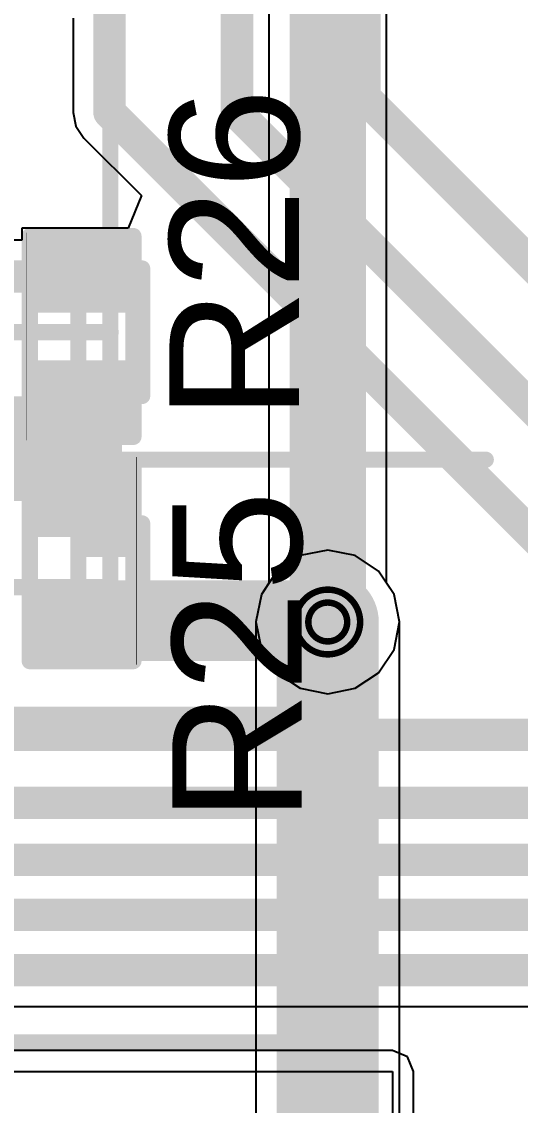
# Model space of a CAD drawing. Header units: millimetres. Extents: x -16 to 330, y -45 to 150.
# Drawn here: x 15.81 to 19.72, y 62.19 to 70.7 of the extents above; entities that cross this region are included whole.
import ezdxf

# ---------------------------------------------------------------- set-up
doc = ezdxf.new("R2010")
doc.units = ezdxf.units.MM
for name, color, linetype in [('BottomLayer', 5, 'Continuous'), ('BottomSolder', 6, 'Continuous'), ('DrillDrawing', 1, 'Continuous'), ('Mechanical13', 56, 'Continuous'), ('MidLayer1', 16, 'Continuous'), ('MidLayer2', 76, 'Continuous'), ('TopLayer', 1, 'Continuous'), ('TopOverlay', 2, 'Continuous'), ('TopPaste', 8, 'Continuous'), ('TopSolder', 216, 'Continuous'), ('ViaHoleLayer', 16, 'Continuous')]:
    doc.layers.add(name, color=color, linetype=linetype)
doc.styles.add('Arial', font='arial.ttf', dxfattribs={"height": 0.2})

# ---------------------------------------------------------------- blocks, each defined once
blk = doc.blocks.new('R___0402_85')
at = {"layer": 'TopLayer'}
for points in [[(-0.6985, -0.3175), (-0.6985, 0.3175), (-0.2413, 0.3175), (-0.2413, -0.3175)], [(0.2413, -0.3175), (0.2413, 0.3175), (0.6985, 0.3175), (0.6985, -0.3175)]]:
    blk.add_hatch(color=1, dxfattribs=at).paths.add_polyline_path(points)
at = {"layer": 'TopPaste'}
for points in [[(-0.6985, -0.3175), (-0.6985, 0.3175), (-0.2413, 0.3175), (-0.2413, -0.3175)], [(0.2413, -0.3175), (0.2413, 0.3175), (0.6985, 0.3175), (0.6985, -0.3175)]]:
    blk.add_hatch(color=8, dxfattribs=at).paths.add_polyline_path(points)
at = {"layer": 'TopSolder'}
for points in [[(-0.7535, -0.3725), (-0.7535, 0.3725), (-0.1863, 0.3725), (-0.1863, -0.3725)], [(0.1863, -0.3725), (0.1863, 0.3725), (0.7535, 0.3725), (0.7535, -0.3725)]]:
    blk.add_hatch(color=216, dxfattribs=at).paths.add_polyline_path(points)
at = {"layer": 'TopOverlay'}
for points, const_width in [([(-0.7874, -0.4064), (-0.7874, 0.4064)], 0.127), ([(0.7874, 0.4064), (-0.7874, 0.4064)], 0.127), ([(0.7874, -0.4064), (0.7874, 0.4064)], 0.127), ([(0.7874, -0.4064), (-0.7874, -0.4064)], 0.127), ([(0.8128, -0.4318), (-0.8128, -0.4318)], 0.00323)]:
    blk.add_lwpolyline(points, dxfattribs=dict(at, const_width=const_width))
for points, const_width in [([(-0.8191, 0.4064, 1), (-0.7556, 0.4064, 1)], 0.0635), ([(-0.8191, 0.4064, 1), (-0.7556, 0.4064, 1)], 0.0635), ([(0.7556, 0.4064, 1), (0.8191, 0.4064, 1)], 0.0635), ([(0.7556, 0.4064, 1), (0.8191, 0.4064, 1)], 0.0635), ([(-0.8191, -0.4064, 1), (-0.7556, -0.4064, 1)], 0.0635), ([(-0.8191, -0.4064, 1), (-0.7556, -0.4064, 1)], 0.0635), ([(0.7556, -0.4064, 1), (0.8191, -0.4064, 1)], 0.0635), ([(0.7556, -0.4064, 1), (0.8191, -0.4064, 1)], 0.0635), ([(-0.8136, -0.4318, 1), (-0.812, -0.4318, 1)], 0.00161), ([(0.812, -0.4318, 1), (0.8136, -0.4318, 1)], 0.00161)]:
    blk.add_lwpolyline(points, format="xyb", close=True, dxfattribs=dict(at, const_width=const_width))
blk = doc.blocks.new('R___0402_86')
at = {"layer": 'TopLayer'}
for points in [[(-0.6985, -0.3175), (-0.6985, 0.3175), (-0.2413, 0.3175), (-0.2413, -0.3175)], [(0.2413, -0.3175), (0.2413, 0.3175), (0.6985, 0.3175), (0.6985, -0.3175)]]:
    blk.add_hatch(color=1, dxfattribs=at).paths.add_polyline_path(points)
at = {"layer": 'TopPaste'}
for points in [[(-0.6985, -0.3175), (-0.6985, 0.3175), (-0.2413, 0.3175), (-0.2413, -0.3175)], [(0.2413, -0.3175), (0.2413, 0.3175), (0.6985, 0.3175), (0.6985, -0.3175)]]:
    blk.add_hatch(color=8, dxfattribs=at).paths.add_polyline_path(points)
at = {"layer": 'TopSolder'}
for points in [[(-0.7535, -0.3725), (-0.7535, 0.3725), (-0.1863, 0.3725), (-0.1863, -0.3725)], [(0.1863, -0.3725), (0.1863, 0.3725), (0.7535, 0.3725), (0.7535, -0.3725)]]:
    blk.add_hatch(color=216, dxfattribs=at).paths.add_polyline_path(points)
at = {"layer": 'TopOverlay'}
for points, const_width in [([(-0.7874, 0.4064), (-0.7874, -0.4064)], 0.127), ([(-0.7874, 0.4064), (0.7874, 0.4064)], 0.127), ([(0.7874, 0.4064), (0.7874, -0.4064)], 0.127), ([(-0.7874, -0.4064), (0.7874, -0.4064)], 0.127), ([(-0.8128, -0.4318), (0.8128, -0.4318)], 0.00323)]:
    blk.add_lwpolyline(points, dxfattribs=dict(at, const_width=const_width))
for points, const_width in [([(-0.8191, 0.4064, 1), (-0.7556, 0.4064, 1)], 0.0635), ([(-0.8191, 0.4064, 1), (-0.7556, 0.4064, 1)], 0.0635), ([(0.7556, 0.4064, 1), (0.8191, 0.4064, 1)], 0.0635), ([(0.7556, 0.4064, 1), (0.8191, 0.4064, 1)], 0.0635), ([(-0.8191, -0.4064, 1), (-0.7556, -0.4064, 1)], 0.0635), ([(-0.8191, -0.4064, 1), (-0.7556, -0.4064, 1)], 0.0635), ([(0.7556, -0.4064, 1), (0.8191, -0.4064, 1)], 0.0635), ([(0.7556, -0.4064, 1), (0.8191, -0.4064, 1)], 0.0635), ([(-0.8136, -0.4318, 1), (-0.812, -0.4318, 1)], 0.00161), ([(0.812, -0.4318, 1), (0.8136, -0.4318, 1)], 0.00161)]:
    blk.add_lwpolyline(points, format="xyb", close=True, dxfattribs=dict(at, const_width=const_width))

msp = doc.modelspace()

# ---------------------------------------------------------------- hatches: boundary and pattern name
at = {"layer": 'BottomLayer'}
h = msp.add_hatch(color=5, dxfattribs=at)
edge = h.paths.add_edge_path()
edge.add_arc((18.2118, 65.9856), 0.4, 0, 360)
at = {"layer": 'BottomSolder'}
h = msp.add_hatch(color=6, dxfattribs=at)
edge = h.paths.add_edge_path()
edge.add_arc((18.2118, 65.9856), 0.2, 0, 360)
at = {"layer": 'MidLayer1'}
h = msp.add_hatch(color=16, dxfattribs=at)
edge = h.paths.add_edge_path()
edge.add_arc((18.2118, 65.9856), 0.4, 0, 360)
at = {"layer": 'MidLayer2'}
h = msp.add_hatch(color=76, dxfattribs=at)
edge = h.paths.add_edge_path()
edge.add_arc((18.2118, 65.9856), 0.4, 0, 360)
at = {"layer": 'TopLayer'}
for points in [[(15.9639, 66.707), (16.5989, 66.707), (16.5989, 67.9842), (15.9639, 67.9842)], [(14.5448, 66.9356), (16.5989, 66.9356), (16.5989, 67.7556), (14.5448, 67.7556)]]:
    msp.add_hatch(color=1, dxfattribs=at).paths.add_polyline_path(points)
h = msp.add_hatch(color=1, dxfattribs=at)
edge = h.paths.add_edge_path()
edge.add_arc((18.2118, 65.9856), 0.4, 0, 360)
at = {"layer": 'TopSolder'}
h = msp.add_hatch(color=216, dxfattribs=at)
edge = h.paths.add_edge_path()
edge.add_arc((18.2118, 65.9856), 0.2, 0, 360)
at = {"layer": 'ViaHoleLayer'}
h = msp.add_hatch(color=16, dxfattribs=at)
edge = h.paths.add_edge_path()
edge.add_arc((18.2118, 65.9856), 0.2, 0, 360)

# ---------------------------------------------------------------- linework, layer by layer
at = {"layer": 'BottomLayer'}
for p, q in [((18.673, 66.2896), (18.673, 74.0918)), ((17.7505, 73.9007), (17.7505, 66.2896)), ((17.7505, 66.2896), (17.6914, 66.2011)), ((18.7321, 66.2011), (18.673, 66.2896)), ((17.6914, 66.2011), (17.6486, 65.9856)), ((18.775, 65.9856), (18.7321, 66.2011)), ((17.6486, 65.9856), (17.6914, 65.7701)), ((18.7321, 65.7701), (18.775, 65.9856)), ((17.6914, 65.7701), (17.8135, 65.5873)), ((18.61, 65.5873), (18.7321, 65.7701)), ((17.8135, 65.5873), (17.9963, 65.4653)), ((18.4273, 65.4653), (18.61, 65.5873)), ((17.9963, 65.4653), (18.2118, 65.4224)), ((18.2118, 65.4224), (18.4273, 65.4653))]:
    msp.add_line(p, q, dxfattribs=at)
at = {"layer": 'BottomLayer', "const_width": 0.6}
msp.add_lwpolyline([(18.2118, 65.9856), (18.2118, 74.0918)], dxfattribs=at)
at = {"layer": 'BottomLayer', "const_width": 0.3}
msp.add_lwpolyline([(18.0618, 65.9856, 1), (18.3618, 65.9856, 1)], format="xyb", close=True, dxfattribs=at)
at = {"layer": 'DrillDrawing'}
for points, const_width in [([(18.4658, 65.9856, 1), (17.9578, 65.9856, 1)], 0.0508), ([(18.3642, 65.9856, 1), (18.0594, 65.9856, 1)], 0.0508), ([(17.9451, 65.9856, 1), (17.9705, 65.9856, 1)], 0.0254), ([(18.0467, 65.9856, 1), (18.0721, 65.9856, 1)], 0.0254), ([(18.3515, 65.9856, 1), (18.3769, 65.9856, 1)], 0.0254), ([(18.4531, 65.9856, 1), (18.4785, 65.9856, 1)], 0.0254)]:
    msp.add_lwpolyline(points, format="xyb", close=True, dxfattribs=dict(at, const_width=const_width))
at = {"layer": 'Mechanical13', "const_width": 0.127}
for points in [[(16.5062, 68.2588), (16.5062, 72.2312)], [(16.5062, 68.2588), (16.5062, 72.2312)], [(16.5062, 66.2588), (16.5062, 70.2312)], [(16.5062, 66.2588), (16.5062, 70.2312)], [(16.2562, 68.7588), (16.7562, 68.7588)], [(16.2562, 68.7238), (16.2562, 68.7588)], [(16.2562, 68.7238), (16.7562, 68.7238)], [(16.2562, 68.5938), (16.2562, 68.7238)], [(16.7562, 68.7238), (16.7562, 68.7588)], [(16.7562, 68.5938), (16.7562, 68.7238)], [(16.2562, 68.5938), (16.7562, 68.5938)], [(16.2562, 68.5588), (16.2562, 68.5938)], [(16.2562, 68.5588), (16.7562, 68.5588)], [(16.2562, 67.9588), (16.2562, 68.5588)], [(16.7562, 68.5588), (16.7562, 68.5938)], [(16.7562, 67.9588), (16.7562, 68.5588)], [(8.5615, 68.2588), (16.5062, 68.2588)], [(8.5615, 68.2588), (16.5062, 68.2588)], [(16.2562, 67.9588), (16.7562, 67.9588)], [(16.2562, 67.9238), (16.2562, 67.9588)], [(16.7562, 67.9238), (16.7562, 67.9588)], [(16.2562, 67.9238), (16.7562, 67.9238)], [(16.2562, 67.7938), (16.2562, 67.9238)], [(16.7562, 67.7938), (16.7562, 67.9238)], [(16.2562, 67.7938), (16.7562, 67.7938)], [(16.2562, 67.7588), (16.2562, 67.7938)], [(16.7562, 67.7588), (16.7562, 67.7938)], [(16.2562, 67.7588), (16.7562, 67.7588)], [(10.5062, 67.2588), (18.451, 67.2588)], [(10.5062, 67.2588), (18.451, 67.2588)], [(11.5062, 67.2588), (19.451, 67.2588)], [(11.5062, 67.2588), (19.451, 67.2588)], [(14.0062, 67.2588), (17.9786, 67.2588)], [(14.0062, 67.2588), (17.9786, 67.2588)], [(16.2562, 66.7588), (16.7562, 66.7588)], [(16.2562, 66.7238), (16.2562, 66.7588)], [(16.2562, 66.7238), (16.7562, 66.7238)], [(16.2562, 66.5938), (16.2562, 66.7238)], [(16.7562, 66.7238), (16.7562, 66.7588)], [(16.7562, 66.5938), (16.7562, 66.7238)], [(16.2562, 66.5938), (16.7562, 66.5938)], [(16.2562, 66.5588), (16.2562, 66.5938)], [(16.7562, 66.5588), (16.7562, 66.5938)], [(16.2562, 66.5588), (16.7562, 66.5588)], [(16.2562, 65.9588), (16.2562, 66.5588)], [(16.7562, 65.9588), (16.7562, 66.5588)], [(8.5615, 66.2588), (16.5062, 66.2588)], [(8.5615, 66.2588), (16.5062, 66.2588)], [(16.2562, 65.9588), (16.7562, 65.9588)], [(16.2562, 65.9238), (16.2562, 65.9588)], [(16.2562, 65.9238), (16.7562, 65.9238)], [(16.2562, 65.7938), (16.2562, 65.9238)], [(16.7562, 65.9238), (16.7562, 65.9588)], [(16.7562, 65.7938), (16.7562, 65.9238)], [(16.2562, 65.7938), (16.7562, 65.7938)], [(16.2562, 65.7588), (16.2562, 65.7938)], [(16.2562, 65.7588), (16.7562, 65.7588)], [(16.7562, 65.7588), (16.7562, 65.7938)], [(10.5062, 65.2588), (18.451, 65.2588)], [(10.5062, 65.2588), (18.451, 65.2588)], [(10.5062, 63.2588), (18.451, 63.2588)], [(17.8794, 62.6872), (18.451, 63.2588)], [(10.5062, 62.6872), (17.8794, 62.6872)]]:
    msp.add_lwpolyline(points, dxfattribs=at)
at = {"layer": 'Mechanical13'}
for points, const_width in [([(16.4745, 70.2312, 1), (16.538, 70.2312, 1)], 0.0635), ([(16.4745, 70.2312, 1), (16.538, 70.2312, 1)], 0.0635), ([(16.2245, 68.7588, 1), (16.288, 68.7588, 1)], 0.0635), ([(16.2245, 68.7588, 1), (16.288, 68.7588, 1)], 0.0635), ([(16.2245, 68.7238, 1), (16.288, 68.7238, 1)], 0.0635), ([(16.2245, 68.7238, 1), (16.288, 68.7238, 1)], 0.0635), ([(16.2245, 68.7238, 1), (16.288, 68.7238, 1)], 0.0635), ([(16.7245, 68.7588, 1), (16.788, 68.7588, 1)], 0.0635), ([(16.7245, 68.7588, 1), (16.788, 68.7588, 1)], 0.0635), ([(16.7245, 68.7238, 1), (16.788, 68.7238, 1)], 0.0635), ([(16.7245, 68.7238, 1), (16.788, 68.7238, 1)], 0.0635), ([(16.7245, 68.7238, 1), (16.788, 68.7238, 1)], 0.0635), ([(16.2245, 68.5938, 1), (16.288, 68.5938, 1)], 0.0635), ([(16.2245, 68.5938, 1), (16.288, 68.5938, 1)], 0.0635), ([(16.2245, 68.5938, 1), (16.288, 68.5938, 1)], 0.0635), ([(16.2245, 68.5588, 1), (16.288, 68.5588, 1)], 0.0635), ([(16.2245, 68.5588, 1), (16.288, 68.5588, 1)], 0.0635), ([(16.2245, 68.5588, 1), (16.288, 68.5588, 1)], 0.0635), ([(16.7245, 68.5938, 1), (16.788, 68.5938, 1)], 0.0635), ([(16.7245, 68.5938, 1), (16.788, 68.5938, 1)], 0.0635), ([(16.7245, 68.5938, 1), (16.788, 68.5938, 1)], 0.0635), ([(16.7245, 68.5588, 1), (16.788, 68.5588, 1)], 0.0635), ([(16.7245, 68.5588, 1), (16.788, 68.5588, 1)], 0.0635), ([(16.7245, 68.5588, 1), (16.788, 68.5588, 1)], 0.0635), ([(16.5094, 68.2588, 1), (16.5031, 68.2588, 1)], 0.127), ([(16.5094, 68.2588, 1), (16.5031, 68.2588, 1)], 0.127), ([(16.4713, 68.2588, 1), (16.5348, 68.2588, 1)], 0.0635), ([(16.4713, 68.2588, 1), (16.5348, 68.2588, 1)], 0.0635), ([(16.4745, 68.2588, 1), (16.538, 68.2588, 1)], 0.0635), ([(16.4745, 68.2588, 1), (16.538, 68.2588, 1)], 0.0635), ([(16.4745, 68.2588, 1), (16.538, 68.2588, 1)], 0.0635), ([(16.4745, 68.2588, 1), (16.538, 68.2588, 1)], 0.0635), ([(16.4777, 68.2588, 1), (16.5412, 68.2588, 1)], 0.0635), ([(16.4777, 68.2588, 1), (16.5412, 68.2588, 1)], 0.0635), ([(16.2245, 67.9588, 1), (16.288, 67.9588, 1)], 0.0635), ([(16.2245, 67.9588, 1), (16.288, 67.9588, 1)], 0.0635), ([(16.2245, 67.9588, 1), (16.288, 67.9588, 1)], 0.0635), ([(16.7245, 67.9588, 1), (16.788, 67.9588, 1)], 0.0635), ([(16.7245, 67.9588, 1), (16.788, 67.9588, 1)], 0.0635), ([(16.7245, 67.9588, 1), (16.788, 67.9588, 1)], 0.0635), ([(16.2245, 67.9238, 1), (16.288, 67.9238, 1)], 0.0635), ([(16.2245, 67.9238, 1), (16.288, 67.9238, 1)], 0.0635), ([(16.2245, 67.9238, 1), (16.288, 67.9238, 1)], 0.0635), ([(16.7245, 67.9238, 1), (16.788, 67.9238, 1)], 0.0635), ([(16.7245, 67.9238, 1), (16.788, 67.9238, 1)], 0.0635), ([(16.7245, 67.9238, 1), (16.788, 67.9238, 1)], 0.0635), ([(16.2245, 67.7938, 1), (16.288, 67.7938, 1)], 0.0635), ([(16.2245, 67.7938, 1), (16.288, 67.7938, 1)], 0.0635), ([(16.2245, 67.7938, 1), (16.288, 67.7938, 1)], 0.0635), ([(16.7245, 67.7938, 1), (16.788, 67.7938, 1)], 0.0635), ([(16.7245, 67.7938, 1), (16.788, 67.7938, 1)], 0.0635), ([(16.7245, 67.7938, 1), (16.788, 67.7938, 1)], 0.0635), ([(16.2245, 67.7588, 1), (16.288, 67.7588, 1)], 0.0635), ([(16.2245, 67.7588, 1), (16.288, 67.7588, 1)], 0.0635), ([(16.7245, 67.7588, 1), (16.788, 67.7588, 1)], 0.0635), ([(16.7245, 67.7588, 1), (16.788, 67.7588, 1)], 0.0635), ([(17.9469, 67.2588, 1), (18.0104, 67.2588, 1)], 0.0635), ([(17.9469, 67.2588, 1), (18.0104, 67.2588, 1)], 0.0635), ([(18.4192, 67.2588, 1), (18.4827, 67.2588, 1)], 0.0635), ([(18.4192, 67.2588, 1), (18.4827, 67.2588, 1)], 0.0635), ([(19.4192, 67.2588, 1), (19.4827, 67.2588, 1)], 0.0635), ([(19.4192, 67.2588, 1), (19.4827, 67.2588, 1)], 0.0635), ([(16.2245, 66.7588, 1), (16.288, 66.7588, 1)], 0.0635), ([(16.2245, 66.7588, 1), (16.288, 66.7588, 1)], 0.0635), ([(16.2245, 66.7238, 1), (16.288, 66.7238, 1)], 0.0635), ([(16.2245, 66.7238, 1), (16.288, 66.7238, 1)], 0.0635), ([(16.2245, 66.7238, 1), (16.288, 66.7238, 1)], 0.0635), ([(16.7245, 66.7588, 1), (16.788, 66.7588, 1)], 0.0635), ([(16.7245, 66.7588, 1), (16.788, 66.7588, 1)], 0.0635), ([(16.7245, 66.7238, 1), (16.788, 66.7238, 1)], 0.0635), ([(16.7245, 66.7238, 1), (16.788, 66.7238, 1)], 0.0635), ([(16.7245, 66.7238, 1), (16.788, 66.7238, 1)], 0.0635), ([(16.2245, 66.5938, 1), (16.288, 66.5938, 1)], 0.0635), ([(16.2245, 66.5938, 1), (16.288, 66.5938, 1)], 0.0635), ([(16.2245, 66.5938, 1), (16.288, 66.5938, 1)], 0.0635), ([(16.7245, 66.5938, 1), (16.788, 66.5938, 1)], 0.0635), ([(16.7245, 66.5938, 1), (16.788, 66.5938, 1)], 0.0635), ([(16.7245, 66.5938, 1), (16.788, 66.5938, 1)], 0.0635), ([(16.2245, 66.5588, 1), (16.288, 66.5588, 1)], 0.0635), ([(16.2245, 66.5588, 1), (16.288, 66.5588, 1)], 0.0635), ([(16.2245, 66.5588, 1), (16.288, 66.5588, 1)], 0.0635), ([(16.7245, 66.5588, 1), (16.788, 66.5588, 1)], 0.0635), ([(16.7245, 66.5588, 1), (16.788, 66.5588, 1)], 0.0635), ([(16.7245, 66.5588, 1), (16.788, 66.5588, 1)], 0.0635), ([(16.5094, 66.2588, 1), (16.5031, 66.2588, 1)], 0.127), ([(16.5094, 66.2588, 1), (16.5031, 66.2588, 1)], 0.127), ([(16.4713, 66.2588, 1), (16.5348, 66.2588, 1)], 0.0635), ([(16.4713, 66.2588, 1), (16.5348, 66.2588, 1)], 0.0635), ([(16.4745, 66.2588, 1), (16.538, 66.2588, 1)], 0.0635), ([(16.4745, 66.2588, 1), (16.538, 66.2588, 1)], 0.0635), ([(16.4745, 66.2588, 1), (16.538, 66.2588, 1)], 0.0635), ([(16.4745, 66.2588, 1), (16.538, 66.2588, 1)], 0.0635), ([(16.4777, 66.2588, 1), (16.5412, 66.2588, 1)], 0.0635), ([(16.4777, 66.2588, 1), (16.5412, 66.2588, 1)], 0.0635), ([(16.2245, 65.9588, 1), (16.288, 65.9588, 1)], 0.0635), ([(16.2245, 65.9588, 1), (16.288, 65.9588, 1)], 0.0635), ([(16.2245, 65.9588, 1), (16.288, 65.9588, 1)], 0.0635), ([(16.2245, 65.9238, 1), (16.288, 65.9238, 1)], 0.0635), ([(16.2245, 65.9238, 1), (16.288, 65.9238, 1)], 0.0635), ([(16.2245, 65.9238, 1), (16.288, 65.9238, 1)], 0.0635), ([(16.7245, 65.9588, 1), (16.788, 65.9588, 1)], 0.0635), ([(16.7245, 65.9588, 1), (16.788, 65.9588, 1)], 0.0635), ([(16.7245, 65.9588, 1), (16.788, 65.9588, 1)], 0.0635), ([(16.7245, 65.9238, 1), (16.788, 65.9238, 1)], 0.0635), ([(16.7245, 65.9238, 1), (16.788, 65.9238, 1)], 0.0635), ([(16.7245, 65.9238, 1), (16.788, 65.9238, 1)], 0.0635), ([(16.2245, 65.7938, 1), (16.288, 65.7938, 1)], 0.0635), ([(16.2245, 65.7938, 1), (16.288, 65.7938, 1)], 0.0635), ([(16.2245, 65.7938, 1), (16.288, 65.7938, 1)], 0.0635), ([(16.2245, 65.7588, 1), (16.288, 65.7588, 1)], 0.0635), ([(16.2245, 65.7588, 1), (16.288, 65.7588, 1)], 0.0635), ([(16.7245, 65.7938, 1), (16.788, 65.7938, 1)], 0.0635), ([(16.7245, 65.7938, 1), (16.788, 65.7938, 1)], 0.0635), ([(16.7245, 65.7938, 1), (16.788, 65.7938, 1)], 0.0635), ([(16.7245, 65.7588, 1), (16.788, 65.7588, 1)], 0.0635), ([(16.7245, 65.7588, 1), (16.788, 65.7588, 1)], 0.0635), ([(18.4192, 65.2588, 1), (18.4827, 65.2588, 1)], 0.0635), ([(18.4192, 65.2588, 1), (18.4827, 65.2588, 1)], 0.0635), ([(18.4192, 63.2588, 1), (18.4827, 63.2588, 1)], 0.0635), ([(18.4192, 63.2588, 1), (18.4827, 63.2588, 1)], 0.0635), ([(17.8476, 62.6872, 1), (17.9111, 62.6872, 1)], 0.0635), ([(17.8476, 62.6872, 1), (17.9111, 62.6872, 1)], 0.0635)]:
    msp.add_lwpolyline(points, format="xyb", close=True, dxfattribs=dict(at, const_width=const_width))
at = {"layer": 'MidLayer1'}
for p, q in [((17.9963, 66.506), (17.8135, 66.3839)), ((18.2118, 66.5488), (17.9963, 66.506)), ((18.4273, 66.506), (18.2118, 66.5488)), ((18.61, 66.3839), (18.4273, 66.506)), ((17.8135, 66.3839), (17.6914, 66.2011)), ((18.7321, 66.2011), (18.61, 66.3839)), ((17.6914, 66.2011), (17.6486, 65.9856)), ((18.775, 65.9856), (18.7321, 66.2011)), ((17.6486, 65.9856), (17.6486, 59.6518)), ((18.775, 59.8819), (18.775, 65.9856))]:
    msp.add_line(p, q, dxfattribs=at)
at = {"layer": 'MidLayer1', "const_width": 0.8}
msp.add_lwpolyline([(18.2118, 56.2102), (18.2118, 65.9856)], dxfattribs=at)
at = {"layer": 'MidLayer1', "const_width": 0.4}
msp.add_lwpolyline([(18.0118, 65.9856, 1), (18.4118, 65.9856, 1)], format="xyb", close=True, dxfattribs=at)
at = {"layer": 'MidLayer2'}
for p, q in [((17.9963, 66.506), (17.8135, 66.3839)), ((18.2118, 66.5488), (17.9963, 66.506)), ((18.4273, 66.506), (18.2118, 66.5488)), ((18.61, 66.3839), (18.4273, 66.506)), ((17.8135, 66.3839), (17.6914, 66.2011)), ((18.7321, 66.2011), (18.61, 66.3839)), ((17.6914, 66.2011), (17.6486, 65.9856)), ((18.775, 65.9856), (18.7321, 66.2011)), ((17.6486, 65.9856), (17.6914, 65.7701)), ((18.7321, 65.7701), (18.775, 65.9856)), ((17.6914, 65.7701), (17.8135, 65.5873)), ((18.61, 65.5873), (18.7321, 65.7701)), ((17.8135, 65.5873), (17.9963, 65.4653)), ((18.4273, 65.4653), (18.61, 65.5873)), ((17.9963, 65.4653), (18.2118, 65.4224)), ((18.2118, 65.4224), (18.4273, 65.4653))]:
    msp.add_line(p, q, dxfattribs=at)
at = {"layer": 'TopLayer'}
for p, q in [((16.2151, 70.7221), (16.2151, 69.9839)), ((16.2151, 69.9839), (16.2151, 69.9839)), ((16.2151, 69.9839), (16.2368, 69.8749)), ((16.2368, 69.8749), (16.2986, 69.7825)), ((16.2986, 69.7825), (16.7506, 69.3304)), ((16.7506, 69.3304), (16.6454, 69.0764)), ((16.6454, 69.0764), (15.8115, 69.0764)), ((15.8115, 69.0764), (15.8115, 68.9803)), ((15.8115, 68.9803), (15.4217, 68.9803)), ((13.1533, 62.9699), (29.5431, 62.9699)), ((18.6991, 62.6236), (13.2233, 62.6236)), ((18.7198, 62.6236), (18.6991, 62.6236)), ((18.8364, 62.5753), (18.7198, 62.6236)), ((18.7198, 62.6236), (18.7198, 62.6236)), ((18.8847, 62.4586), (18.8364, 62.5753)), ((12.9794, 62.4586), (18.7198, 62.4586)), ((18.7198, 62.4586), (18.7198, 57.0116)), ((18.8847, 62.4379), (18.8848, 62.4586)), ((18.8848, 62.4586), (18.8847, 62.4586)), ((18.8847, 57.1765), (18.8847, 62.4379))]:
    msp.add_line(p, q, dxfattribs=at)
for points, const_width in [([(16.5, 69.9839), (16.5, 71.6745)], 0.254), ([(17.5, 69.9803), (17.5, 71.6745)], 0.254), ([(18.5, 70.1013), (18.5, 71.6745)], 0.254), ([(18.5, 70.1013), (20.9865, 67.6148)], 0.254), ([(16.5, 69.9839), (20.6979, 65.786)], 0.254), ([(17.5, 69.9803), (20.8053, 66.675)], 0.254), ([(15.3037, 68.6954), (16.2814, 68.6954)], 0.254), ([(16.2814, 65.9958), (18.227, 65.9958)], 0.635), ([(18.227, 65.9958), (18.2372, 65.9856)], 0.635), ([(15.3586, 65.1), (36.1, 65.1)], 0.254), ([(11.0192, 64.5677), (32.1578, 64.5677)], 0.254), ([(12.2612, 64.1186), (31.2956, 64.1186)], 0.254), ([(12.5918, 63.6872), (30.242, 63.6872)], 0.254), ([(12.923, 63.2548), (29.6611, 63.2548)], 0.254)]:
    msp.add_lwpolyline(points, dxfattribs=dict(at, const_width=const_width))
for points, const_width in [([(18.4365, 70.1013, 1), (18.5635, 70.1013, 1)], 0.127), ([(18.4365, 70.1013, 1), (18.5635, 70.1013, 1)], 0.127), ([(16.4365, 69.9839, 1), (16.5635, 69.9839, 1)], 0.127), ([(16.4365, 69.9839, 1), (16.5635, 69.9839, 1)], 0.127), ([(17.4365, 69.9803, 1), (17.5635, 69.9803, 1)], 0.127), ([(17.4365, 69.9803, 1), (17.5635, 69.9803, 1)], 0.127), ([(16.2179, 68.6954, 1), (16.3449, 68.6954, 1)], 0.127), ([(16.1226, 65.9958, 1), (16.4401, 65.9958, 1)], 0.3175), ([(18.0682, 65.9958, 1), (18.3857, 65.9958, 1)], 0.3175), ([(18.0682, 65.9958, 1), (18.3857, 65.9958, 1)], 0.3175), ([(18.0784, 65.9856, 1), (18.3959, 65.9856, 1)], 0.3175)]:
    msp.add_lwpolyline(points, format="xyb", close=True, dxfattribs=dict(at, const_width=const_width))

# ---------------------------------------------------------------- block references
for name, p, rotation in [('R___0402_85', (16.2814, 68.2255), 270), ('R___0402_86', (16.2814, 66.4657), 90)]:
    msp.add_blockref(name, p, dxfattribs=dict(rotation=rotation))

# ---------------------------------------------------------------- texts
at = {"layer": 'TopOverlay', "style": 'Arial'}
for s, p in [('R26', (17.9859, 67.5696)), ('R25', (18.0078, 64.413))]:
    msp.add_text(s, height=1.016, rotation=90, dxfattribs=at).set_placement(p)

doc.saveas('drawing.dxf')
